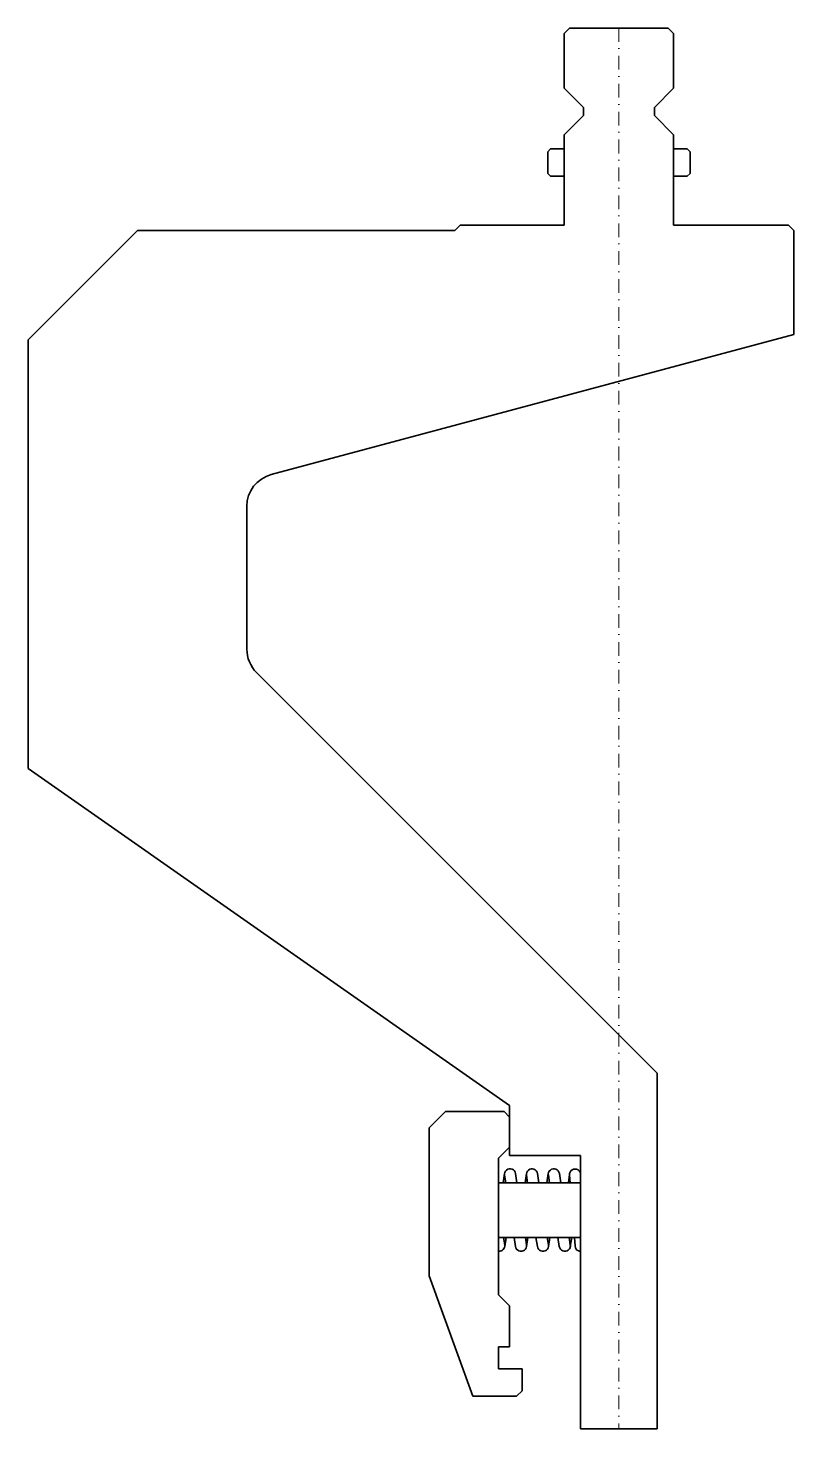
# Model space of a CAD drawing. Header units: millimetres. Extents: x -108 to 32, y 0 to 256.
import ezdxf

# ---------------------------------------------------------------- set-up
doc = ezdxf.new("R2010")
doc.units = ezdxf.units.MM
doc.header["$LTSCALE"] = 5
doc.linetypes.add('AUSGEZOGEN', pattern=[0])
doc.linetypes.add('DASHDOT', pattern=[1, 0.5, -0.25, 0, -0.25])
doc.layers.add('2', color=7, linetype='Continuous')

msp = doc.modelspace()

# ---------------------------------------------------------------- linework, layer by layer
at = {"layer": '2', "color": 7, "linetype": 'AUSGEZOGEN', "lineweight": 35}
for p, q in [((-9, 256), (-10, 255)), ((9, 256), (-9, 256)), ((10, 255), (9, 256)), ((-10, 255), (-10, 245)), ((10, 245), (10, 255)), ((-10, 245), (-6.5, 241.5)), ((6.5, 241.5), (10, 245)), ((-6.5, 241.5), (-6.5, 240)), ((6.5, 240), (6.5, 241.5)), ((-6.5, 240), (-10, 236.5)), ((10, 236.5), (6.5, 240)), ((-10, 236.5), (-10, 220)), ((10, 220), (10, 236.5)), ((-12.5, 233.9), (-13, 233.4)), ((-13, 229.4), (-13, 233.4)), ((-12.5, 233.9), (-10, 233.9)), ((10, 233.9), (12.5, 233.9)), ((12.5, 233.9), (13, 233.4)), ((13, 229.4), (13, 233.4)), ((-13, 229.4), (-12.5, 228.9)), ((-12.5, 228.9), (-10, 228.9)), ((10, 228.9), (12.5, 228.9)), ((13, 229.4), (12.5, 228.9)), ((-88, 219), (-108, 199)), ((-30, 219), (-88, 219)), ((-29, 220), (-30, 219)), ((-10, 220), (-29, 220)), ((31, 220), (10, 220)), ((32, 219), (31, 220)), ((32, 200), (32, 219)), ((-63.55, 174.4), (32, 200)), ((-108, 199), (-108, 120.72)), ((-68, 142.49), (-68, 168.6)), ((7, 65), (-66.24, 138.24)), ((-108, 120.72), (-20, 59.1)), ((7, 0), (7, 65)), ((-20, 59.1), (-20, 50)), ((-31.7, 58), (-34.7, 55)), ((-21, 58), (-31.7, 58)), ((-20, 57), (-21, 58)), ((-34.7, 55), (-34.7, 28)), ((-22, 49.5), (-20, 51.5)), ((-22, 24.5), (-22, 49.5)), ((-20, 50), (-7, 50)), ((-7, 50), (-7, 0)), ((-20.9, 46.66), (-21.15, 45)), ((-20.69, 45), (-20.9, 46.35)), ((-18.89, 46.66), (-18.63, 45)), ((-16.9, 46.66), (-17.15, 45)), ((-16.69, 45), (-16.9, 46.35)), ((-14.89, 46.66), (-14.63, 45)), ((-12.9, 46.66), (-13.15, 45)), ((-12.69, 45), (-12.89, 46.35)), ((-10.88, 46.66), (-10.62, 45)), ((-8.92, 45), (-9.03, 46.4)), ((-7, 45), (-22, 45)), ((-7, 35), (-22, 35)), ((-21.09, 35), (-20.88, 33.65)), ((-20.88, 33.34), (-20.63, 35)), ((-18.9, 33.34), (-19.16, 35)), ((-17.09, 35), (-16.88, 33.65)), ((-16.88, 33.34), (-16.63, 35)), ((-14.9, 33.34), (-15.16, 35)), ((-13.09, 35), (-12.88, 33.65)), ((-12.88, 33.34), (-12.63, 35)), ((-8.02, 33.48), (-8.14, 35)), ((-34.7, 28), (-26.69, 6)), ((-20, 22.5), (-22, 24.5)), ((-20, 15), (-20, 22.5)), ((-22, 11), (-22, 15)), ((-22, 15), (-20, 15)), ((-17.7, 11), (-22, 11)), ((-17.7, 7), (-17.7, 11)), ((-26.69, 6), (-18.7, 6)), ((-18.7, 6), (-17.7, 7)), ((-7, 0), (7, 0))]:
    msp.add_line(p, q, dxfattribs=at)
at = {"layer": '2', "color": 7, "linetype": 'DASHDOT', "lineweight": 18}
msp.add_line((0, 256), (0, 0), dxfattribs=at)
at = {"layer": '2', "color": 7, "linetype": 'AUSGEZOGEN', "lineweight": 35}
for points in [[(-9.03, 46.48), (-9.24, 45)], [(-8.88, 33.34), (-8.88, 33.34), (-8.63, 35)]]:
    msp.add_lwpolyline(points, dxfattribs=at)
msp.add_lwpolyline([(-9.08, 35), (-8.88, 33.65, -1.010388), (-10.89, 33.34), (-11.15, 35)], format="xyb", dxfattribs=at)
for centre, radius, start, end in [((-62, 168.6), 6, 105, 180), ((-62, 142.49), 6, 180, 225), ((-19.9, 46.52), 1.02, 8.1482, 189.3325), ((-15.9, 46.52), 1.02, 8.1482, 189.3325), ((-11.89, 46.52), 1.02, 8.1482, 189.3325), ((-8.01, 46.48), 1.02, 355.2281, 184.7636), ((-21.89, 33.48), 1.02, 263.8707, 9.3325), ((-17.89, 33.48), 1.02, 188.1482, 9.3325), ((-13.89, 33.48), 1.02, 188.1482, 9.3325), ((-7, 33.48), 1.02, 180, 270)]:
    msp.add_arc(centre, radius, start, end, dxfattribs=at)

doc.saveas('drawing.dxf')
